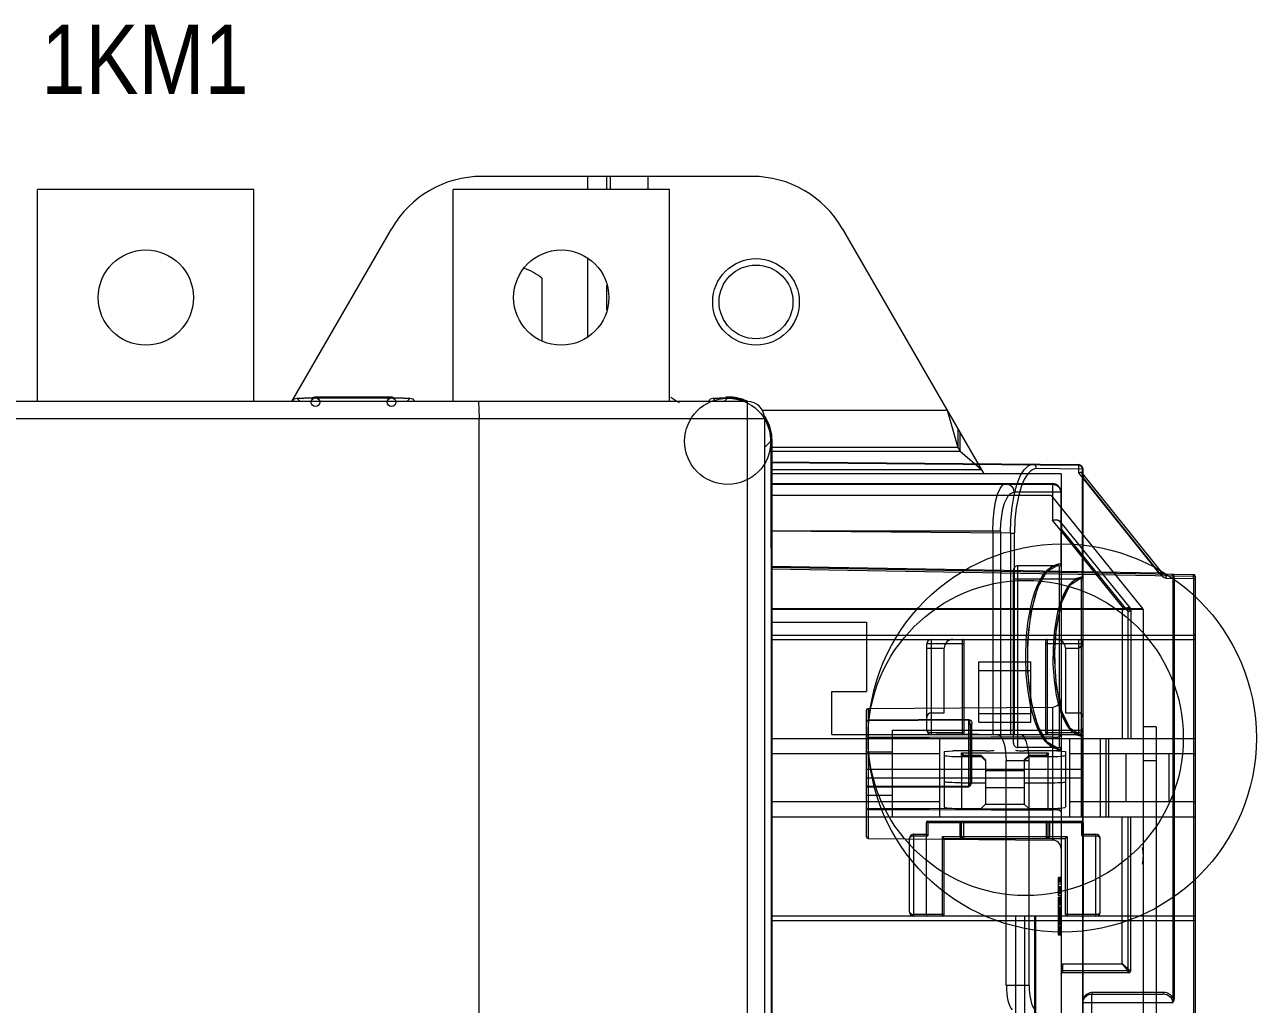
# Model space of a CAD drawing. Header units: millimetres. Extents: x -6000 to 26000, y -6000 to 26000.
# Drawn here: x 97.12 to 116.92, y -4458.34 to -4442.59 of the extents above; entities that cross this region are included whole.
import ezdxf

# ---------------------------------------------------------------- set-up
doc = ezdxf.new("R2010")
doc.units = ezdxf.units.MM
doc.header["$MEASUREMENT"] = 0
doc.layers.add('Чертеж и Рисунок_Ном._пера__1', color=7, linetype='Continuous', lineweight=15)
doc.layers.add('Чертеж и Рисунок_Ном._пера__7', color=7, linetype='Continuous', lineweight=15)
doc.styles.add('СГЕНЕРИР_СТИЛЬ_1', font='ARIALN.TTF')

msp = doc.modelspace()

# ---------------------------------------------------------------- linework, layer by layer
at = {"layer": 'Чертеж и Рисунок_Ном._пера__7', "color": 7, "linetype": 'Continuous', "lineweight": 15}
for p, q in [((108.814, -4445.034), (104.468, -4445.034)), ((106.174, -4445.243), (106.174, -4445.034)), ((106.475, -4445.034), (106.475, -4445.243)), ((106.535, -4445.243), (106.535, -4445.034)), ((107.137, -4445.034), (107.137, -4445.243)), ((100.808, -4445.243), (97.331, -4445.243)), ((97.331, -4448.651), (97.331, -4445.243)), ((100.808, -4448.651), (100.808, -4445.243)), ((107.485, -4445.243), (104.008, -4445.243)), ((104.008, -4448.651), (104.008, -4445.243)), ((107.485, -4448.651), (107.485, -4445.243)), ((101.416, -4448.651), (103.023, -4445.869)), ((110.26, -4445.869), (112.537, -4449.812)), ((106.174, -4447.605), (106.174, -4446.358)), ((105.433, -4446.669), (105.433, -4447.671)), ((106.475, -4446.78), (106.475, -4447.183)), ((108.737, -4448.651), (89.402, -4448.651)), ((101.551, -4448.651), (101.497, -4448.597)), ((103.208, -4448.597), (101.608, -4448.597)), ((103.034, -4448.581), (101.782, -4448.581)), ((101.796, -4448.595), (101.782, -4448.581)), ((103.02, -4448.595), (101.796, -4448.595)), ((103.034, -4448.581), (103.02, -4448.595)), ((103.319, -4448.597), (103.265, -4448.651)), ((108.237, -4448.651), (108.184, -4448.597)), ((108.42, -4448.597), (108.285, -4448.597)), ((108.42, -4448.597), (108.366, -4448.651)), ((108.389, -4448.581), (108.403, -4448.595)), ((108.438, -4448.581), (108.389, -4448.581)), ((108.389, -4448.581), (108.389, -4448.597)), ((108.43, -4448.595), (108.403, -4448.595)), ((108.438, -4448.581), (108.43, -4448.595)), ((108.737, -4470.489), (108.737, -4448.651)), ((108.97, -4448.79), (111.946, -4448.79)), ((111.946, -4448.79), (112.12, -4449.392)), ((109.015, -4448.929), (89.124, -4448.929)), ((104.425, -4470.211), (104.425, -4448.929)), ((109.015, -4448.929), (109.015, -4470.211)), ((112.12, -4449.091), (112.12, -4449.392)), ((109.015, -4449.392), (109.115, -4449.292)), ((109.115, -4449.292), (109.115, -4450.911)), ((109.125, -4449.29), (109.133, -4449.277)), ((109.125, -4449.29), (109.125, -4450.676)), ((109.133, -4449.277), (109.133, -4469.863)), ((112.155, -4449.452), (112.155, -4449.151)), ((112.12, -4449.392), (109.133, -4449.392)), ((109.133, -4449.452), (112.155, -4449.452)), ((112.12, -4449.392), (112.155, -4449.452)), ((112.155, -4449.452), (112.503, -4449.753)), ((109.119, -4449.624), (114.058, -4449.667)), ((109.119, -4449.624), (109.119, -4459.153)), ((109.119, -4449.635), (114.058, -4449.678)), ((114.058, -4449.678), (114.058, -4449.796)), ((112.503, -4449.753), (109.133, -4449.753)), ((113.779, -4449.812), (109.133, -4449.812)), ((114.123, -4449.737), (113.385, -4449.731)), ((113.779, -4449.812), (113.779, -4450.356)), ((114.058, -4449.796), (115.349, -4451.412)), ((114.123, -4451.476), (114.123, -4449.737)), ((114.123, -4449.737), (114.127, -4449.737)), ((114.125, -4449.813), (115.403, -4451.412)), ((114.127, -4449.737), (114.127, -4469.403)), ((114.127, -4449.875), (114.135, -4449.875)), ((115.398, -4451.456), (114.135, -4449.875)), ((114.135, -4458.246), (114.135, -4449.875)), ((109.119, -4449.972), (113.64, -4449.972)), ((109.119, -4449.982), (113.64, -4449.982)), ((113.779, -4450.111), (113.021, -4450.111)), ((113.64, -4449.972), (113.64, -4450.561)), ((113.778, -4451.272), (113.778, -4450.111)), ((113.622, -4450.161), (109.133, -4450.161)), ((113.622, -4450.161), (115.09, -4451.978)), ((113.779, -4450.356), (113.779, -4468.784)), ((109.115, -4450.676), (109.125, -4450.676)), ((114.782, -4451.976), (113.64, -4450.561)), ((113.772, -4450.591), (114.891, -4451.976)), ((109.115, -4450.814), (109.126, -4450.814)), ((112.807, -4450.737), (109.119, -4450.737)), ((112.967, -4450.77), (109.119, -4450.737)), ((112.683, -4450.737), (112.683, -4454.009)), ((112.807, -4450.737), (112.807, -4454.031)), ((112.967, -4450.77), (112.967, -4454.006)), ((112.967, -4450.77), (113.03, -4450.77)), ((113.03, -4454.006), (113.03, -4450.77)), ((113.787, -4450.709), (113.779, -4450.709)), ((113.787, -4450.709), (114.858, -4452.035)), ((113.787, -4457.803), (113.787, -4450.709)), ((113.084, -4454.215), (113.084, -4451.294)), ((113.708, -4451.294), (113.084, -4451.294)), ((113.752, -4454.209), (113.752, -4451.299)), ((113.778, -4451.272), (113.779, -4451.272)), ((115.349, -4451.412), (109.119, -4451.303)), ((109.119, -4451.314), (115.908, -4451.432)), ((109.119, -4451.342), (115.908, -4451.46)), ((113.014, -4454.145), (113.014, -4451.363)), ((115.474, -4451.493), (115.579, -4451.495)), ((115.579, -4458.246), (115.579, -4451.495)), ((115.599, -4458.246), (115.599, -4451.496)), ((115.908, -4451.502), (115.599, -4451.496)), ((115.908, -4451.46), (115.908, -4451.432)), ((115.908, -4451.502), (115.908, -4451.432)), ((115.908, -4451.46), (115.908, -4467.68)), ((115.935, -4451.46), (115.908, -4451.46)), ((115.935, -4451.46), (115.935, -4467.68)), ((113.014, -4451.502), (114.074, -4451.502)), ((114.099, -4451.505), (114.099, -4455.327)), ((115.908, -4451.502), (115.935, -4451.502)), ((109.133, -4451.978), (109.119, -4451.978)), ((109.119, -4451.996), (109.133, -4451.996)), ((109.133, -4451.978), (115.09, -4451.978)), ((115.096, -4451.996), (109.133, -4451.996)), ((114.76, -4451.978), (114.76, -4454.076)), ((114.858, -4454.076), (114.858, -4452.035)), ((114.899, -4452), (114.899, -4454.076)), ((115.096, -4451.996), (115.096, -4467.154)), ((109.119, -4452.198), (110.65, -4452.198)), ((110.65, -4452.198), (110.65, -4453.311)), ((109.119, -4452.406), (115.908, -4452.406)), ((109.119, -4452.476), (115.908, -4452.476)), ((111.693, -4452.476), (111.693, -4454.006)), ((112.194, -4454.006), (112.194, -4452.476)), ((113.557, -4452.476), (113.557, -4454.006)), ((114.058, -4452.476), (114.058, -4454.006)), ((111.623, -4453.936), (111.623, -4452.545)), ((112.221, -4452.545), (111.623, -4452.545)), ((111.623, -4452.615), (111.901, -4452.615)), ((111.901, -4453.658), (111.901, -4452.615)), ((112.221, -4453.978), (112.221, -4452.504)), ((113.529, -4452.504), (113.529, -4453.978)), ((114.127, -4452.545), (113.529, -4452.545)), ((113.849, -4452.615), (113.849, -4453.658)), ((113.849, -4452.615), (114.058, -4452.615)), ((114.127, -4452.544), (114.127, -4452.545)), ((114.127, -4452.545), (114.127, -4452.552)), ((112.458, -4453.806), (112.458, -4452.838)), ((112.458, -4452.838), (113.292, -4452.838)), ((113.292, -4453.806), (113.292, -4452.838)), ((112.458, -4452.974), (113.292, -4452.974)), ((110.093, -4454.006), (110.093, -4453.311)), ((110.093, -4453.311), (110.65, -4453.311)), ((115.096, -4453.449), (115.101, -4453.45)), ((115.101, -4454.423), (115.101, -4453.45)), ((110.65, -4455.648), (110.65, -4453.616)), ((110.677, -4453.588), (113.641, -4453.563)), ((110.677, -4453.588), (110.677, -4455.675)), ((111.693, -4453.658), (111.901, -4453.658)), ((112.458, -4453.669), (113.292, -4453.669)), ((113.641, -4453.563), (113.641, -4455.701)), ((113.849, -4453.658), (114.058, -4453.658)), ((112.291, -4453.764), (110.677, -4453.773)), ((112.291, -4453.777), (110.677, -4453.786)), ((112.291, -4453.777), (112.291, -4454.832)), ((112.319, -4453.855), (112.319, -4454.708)), ((112.346, -4454.708), (112.346, -4453.835)), ((112.458, -4453.806), (113.292, -4453.806)), ((110.093, -4454.006), (114.074, -4454.006)), ((110.65, -4454.069), (113.641, -4454.062)), ((111.067, -4455.327), (111.067, -4453.936)), ((111.067, -4453.936), (114.099, -4453.936)), ((112.221, -4453.978), (111.693, -4453.978)), ((114.058, -4453.978), (113.529, -4453.978)), ((114.123, -4454.032), (114.123, -4464.511)), ((115.309, -4453.881), (115.101, -4453.881)), ((115.309, -4453.881), (115.309, -4465.259)), ((115.908, -4454.076), (109.119, -4454.076)), ((111.832, -4455.327), (111.832, -4454.076)), ((111.901, -4454.28), (112.041, -4454.268)), ((112.562, -4454.268), (112.041, -4454.268)), ((113.708, -4454.215), (113.084, -4454.215)), ((113.71, -4454.268), (113.188, -4454.268)), ((113.71, -4454.268), (113.849, -4454.28)), ((113.778, -4454.237), (113.778, -4464.091)), ((113.779, -4454.237), (113.778, -4454.237)), ((113.918, -4455.327), (113.918, -4454.076)), ((114.405, -4454.076), (114.405, -4455.327)), ((114.504, -4455.327), (114.504, -4454.076)), ((114.544, -4455.327), (114.544, -4454.076)), ((111.832, -4454.317), (109.119, -4454.317)), ((110.65, -4454.284), (111.067, -4454.284)), ((111.901, -4454.28), (111.901, -4455.171)), ((112.18, -4454.343), (112.18, -4454.298)), ((112.18, -4454.298), (112.224, -4454.343)), ((112.18, -4454.298), (113.571, -4454.298)), ((112.493, -4454.343), (112.18, -4454.343)), ((112.18, -4454.361), (112.18, -4455.195)), ((112.18, -4454.361), (112.493, -4454.361)), ((112.493, -4454.361), (112.493, -4454.343)), ((112.493, -4454.343), (112.562, -4454.411)), ((112.562, -4454.43), (112.493, -4454.361)), ((112.562, -4454.411), (112.562, -4455.126)), ((112.899, -4458.04), (112.899, -4454.423)), ((112.899, -4454.423), (113.266, -4454.423)), ((113.188, -4454.411), (113.258, -4454.343)), ((113.258, -4454.361), (113.188, -4454.43)), ((113.188, -4454.411), (113.188, -4455.126)), ((113.258, -4454.343), (113.258, -4454.361)), ((113.571, -4454.343), (113.258, -4454.343)), ((113.258, -4454.361), (113.571, -4454.361)), ((113.266, -4458.04), (113.266, -4454.423)), ((113.526, -4454.343), (113.571, -4454.298)), ((113.571, -4454.298), (113.571, -4454.343)), ((113.571, -4455.195), (113.571, -4454.361)), ((113.849, -4454.28), (113.849, -4455.171)), ((115.908, -4454.317), (113.918, -4454.317)), ((114.823, -4455.087), (114.823, -4454.317)), ((115.096, -4454.423), (115.309, -4454.423)), ((115.518, -4455.087), (115.518, -4454.317)), ((110.65, -4454.562), (114.127, -4454.562)), ((112.562, -4454.581), (113.188, -4454.581)), ((110.65, -4454.702), (114.127, -4454.702)), ((110.677, -4454.833), (112.291, -4454.832)), ((110.677, -4454.847), (112.291, -4454.845)), ((112.18, -4454.779), (112.562, -4454.779)), ((112.319, -4454.702), (112.319, -4454.708)), ((112.562, -4454.859), (113.188, -4454.859)), ((113.188, -4454.779), (113.571, -4454.779)), ((110.65, -4454.98), (111.067, -4454.98)), ((111.832, -4455.087), (109.119, -4455.087)), ((113.641, -4455.203), (110.65, -4455.195)), ((112.18, -4455.195), (112.493, -4455.195)), ((112.562, -4455.126), (112.493, -4455.195)), ((113.192, -4455.129), (112.559, -4455.129)), ((113.258, -4455.195), (113.188, -4455.126)), ((113.258, -4455.195), (113.571, -4455.195)), ((115.908, -4455.087), (113.918, -4455.087)), ((109.119, -4455.327), (115.908, -4455.327)), ((111.609, -4455.425), (111.609, -4456.899)), ((114.141, -4455.425), (111.609, -4455.425)), ((111.637, -4455.397), (111.637, -4455.634)), ((111.637, -4455.397), (114.113, -4455.397)), ((112.152, -4455.425), (112.152, -4455.647)), ((112.18, -4455.647), (112.18, -4455.425)), ((112.208, -4455.397), (112.208, -4455.675)), ((113.543, -4455.675), (113.543, -4455.397)), ((113.571, -4455.647), (113.571, -4455.425)), ((113.599, -4455.647), (113.599, -4455.425)), ((114.113, -4455.634), (114.113, -4455.397)), ((114.141, -4456.899), (114.141, -4455.425)), ((114.76, -4457.692), (114.76, -4455.327)), ((114.858, -4457.803), (114.858, -4455.327)), ((114.899, -4457.803), (114.899, -4455.327)), ((111.356, -4455.638), (111.345, -4455.675)), ((111.382, -4455.614), (111.356, -4455.638)), ((111.415, -4455.606), (111.382, -4455.614)), ((111.415, -4456.927), (111.415, -4455.606)), ((111.415, -4455.606), (111.609, -4455.606)), ((111.415, -4455.634), (111.637, -4455.634)), ((111.637, -4455.634), (111.609, -4455.606)), ((111.874, -4456.927), (111.874, -4455.647)), ((111.874, -4455.647), (113.877, -4455.647)), ((111.901, -4455.675), (111.874, -4455.647)), ((113.849, -4455.675), (113.877, -4455.647)), ((113.877, -4455.647), (113.877, -4456.927)), ((114.141, -4455.606), (114.113, -4455.634)), ((114.113, -4455.634), (114.336, -4455.634)), ((114.141, -4455.606), (114.336, -4455.606)), ((114.336, -4456.927), (114.336, -4455.606)), ((110.677, -4455.675), (113.641, -4455.701)), ((111.345, -4456.858), (111.345, -4455.675)), ((111.901, -4456.899), (111.901, -4455.675)), ((111.901, -4455.675), (113.849, -4455.675)), ((113.849, -4456.899), (113.849, -4455.675)), ((114.405, -4456.858), (114.405, -4455.675)), ((113.738, -4456.591), (113.738, -4456.301)), ((113.779, -4456.301), (113.738, -4456.301)), ((113.779, -4456.316), (113.738, -4456.316)), ((113.779, -4456.337), (113.738, -4456.337)), ((113.779, -4456.345), (113.738, -4456.345)), ((113.779, -4456.352), (113.738, -4456.352)), ((113.779, -4456.359), (113.738, -4456.359)), ((113.779, -4456.374), (113.738, -4456.374)), ((113.779, -4456.381), (113.738, -4456.381)), ((113.779, -4456.41), (113.738, -4456.41)), ((113.779, -4456.453), (113.738, -4456.453)), ((113.779, -4456.475), (113.738, -4456.475)), ((113.779, -4456.482), (113.738, -4456.482)), ((113.779, -4456.49), (113.738, -4456.49)), ((113.779, -4456.504), (113.738, -4456.504)), ((113.779, -4456.519), (113.738, -4456.519)), ((113.779, -4456.526), (113.738, -4456.526)), ((113.779, -4456.548), (113.738, -4456.548)), ((113.779, -4456.562), (113.738, -4456.562)), ((113.779, -4456.591), (113.738, -4456.591)), ((113.738, -4456.91), (113.738, -4456.62)), ((113.779, -4456.62), (113.738, -4456.62)), ((113.779, -4456.627), (113.738, -4456.627)), ((113.779, -4456.634), (113.738, -4456.634)), ((113.779, -4456.649), (113.738, -4456.649)), ((113.779, -4456.656), (113.738, -4456.656)), ((113.779, -4456.663), (113.738, -4456.663)), ((113.779, -4456.671), (113.738, -4456.671)), ((113.779, -4456.678), (113.738, -4456.678)), ((113.779, -4456.685), (113.738, -4456.685)), ((113.779, -4456.692), (113.738, -4456.692)), ((113.779, -4456.7), (113.738, -4456.7)), ((113.779, -4456.707), (113.738, -4456.707)), ((113.779, -4456.714), (113.738, -4456.714)), ((113.779, -4456.721), (113.738, -4456.721)), ((113.779, -4456.736), (113.738, -4456.736)), ((113.779, -4456.743), (113.738, -4456.743)), ((113.779, -4456.75), (113.738, -4456.75)), ((113.779, -4456.779), (113.738, -4456.779)), ((113.779, -4456.787), (113.738, -4456.787)), ((113.779, -4456.794), (113.738, -4456.794)), ((113.779, -4456.808), (113.738, -4456.808)), ((113.779, -4456.816), (113.738, -4456.816)), ((113.779, -4456.823), (113.738, -4456.823)), ((113.779, -4456.83), (113.738, -4456.83)), ((113.779, -4456.837), (113.738, -4456.837)), ((113.779, -4456.845), (113.738, -4456.845)), ((115.908, -4456.927), (109.119, -4456.927)), ((109.119, -4456.997), (115.908, -4456.997)), ((111.901, -4456.899), (111.415, -4456.899)), ((113.048, -4456.927), (113.048, -4458.494)), ((113.195, -4458.494), (113.195, -4456.927)), ((113.355, -4458.668), (113.355, -4456.927)), ((113.362, -4458.827), (113.362, -4456.927)), ((113.369, -4456.927), (113.369, -4458.843)), ((113.779, -4456.852), (113.738, -4456.852)), ((113.779, -4456.859), (113.738, -4456.859)), ((113.779, -4456.866), (113.738, -4456.866)), ((113.779, -4456.874), (113.738, -4456.874)), ((113.779, -4456.881), (113.738, -4456.881)), ((113.779, -4456.895), (113.738, -4456.895)), ((113.779, -4456.903), (113.738, -4456.903)), ((113.779, -4456.91), (113.738, -4456.91)), ((113.738, -4457.229), (113.738, -4456.939)), ((113.779, -4456.939), (113.738, -4456.939)), ((113.779, -4456.946), (113.738, -4456.946)), ((113.779, -4456.953), (113.738, -4456.953)), ((113.779, -4456.968), (113.738, -4456.968)), ((113.779, -4456.975), (113.738, -4456.975)), ((113.779, -4456.982), (113.738, -4456.982)), ((113.779, -4456.989), (113.738, -4456.989)), ((113.779, -4457.004), (113.738, -4457.004)), ((113.779, -4457.011), (113.738, -4457.011)), ((113.779, -4457.018), (113.738, -4457.018)), ((113.779, -4457.026), (113.738, -4457.026)), ((113.779, -4457.033), (113.738, -4457.033)), ((113.779, -4457.04), (113.738, -4457.04)), ((114.336, -4456.899), (113.849, -4456.899)), ((113.779, -4457.055), (113.738, -4457.055)), ((113.779, -4457.062), (113.738, -4457.062)), ((113.779, -4457.069), (113.738, -4457.069)), ((113.779, -4457.098), (113.738, -4457.098)), ((113.779, -4457.105), (113.738, -4457.105)), ((113.779, -4457.113), (113.738, -4457.113)), ((113.779, -4457.127), (113.738, -4457.127)), ((113.779, -4457.134), (113.738, -4457.134)), ((113.779, -4457.142), (113.738, -4457.142)), ((113.779, -4457.149), (113.738, -4457.149)), ((113.779, -4457.156), (113.738, -4457.156)), ((113.779, -4457.163), (113.738, -4457.163)), ((113.779, -4457.171), (113.738, -4457.171)), ((113.779, -4457.178), (113.738, -4457.178)), ((113.779, -4457.185), (113.738, -4457.185)), ((113.779, -4457.192), (113.738, -4457.192)), ((113.779, -4457.2), (113.738, -4457.2)), ((113.779, -4457.214), (113.738, -4457.214)), ((113.779, -4457.221), (113.738, -4457.221)), ((113.779, -4457.229), (113.738, -4457.229)), ((114.899, -4457.803), (113.779, -4457.803)), ((113.807, -4457.831), (113.807, -4457.692)), ((113.807, -4457.692), (114.76, -4457.692)), ((113.807, -4457.831), (114.871, -4457.831)), ((113.266, -4458.04), (112.899, -4458.04)), ((114.266, -4458.179), (114.266, -4460.961)), ((114.266, -4458.179), (115.409, -4458.179)), ((115.429, -4458.151), (114.286, -4458.151)), ((114.127, -4458.246), (114.135, -4458.246)), ((115.576, -4458.318), (114.127, -4458.318)), ((115.579, -4458.246), (115.599, -4458.246)), ((115.581, -4458.295), (115.588, -4458.298))]:
    msp.add_line(p, q, dxfattribs=at)
at = {"layer": 'Чертеж и Рисунок_Ном._пера__7', "color": 7, "linetype": 'Continuous', "lineweight": 15, "flags": 128}
for points in [[(101.429, -4448.65), (101.454, -4448.611), (101.497, -4448.597)], [(101.782, -4448.581), (101.742, -4448.594)], [(103.034, -4448.581), (103.074, -4448.594)], [(103.319, -4448.597), (103.362, -4448.611), (103.387, -4448.65)], [(104.409, -4448.651), (104.414, -4448.663), (104.418, -4448.698), (104.42, -4448.732), (104.422, -4448.774), (104.424, -4448.822), (104.425, -4448.875), (104.425, -4448.929)], [(108.116, -4448.65), (108.141, -4448.611), (108.184, -4448.597)], [(112.967, -4450.77), (112.974, -4450.558), (112.994, -4450.349), (113.026, -4450.157), (113.069, -4449.991), (113.123, -4449.849), (113.183, -4449.748), (113.249, -4449.684), (113.32, -4449.661)], [(113.385, -4449.731), (113.381, -4449.705), (113.366, -4449.682), (113.344, -4449.666), (113.32, -4449.661)], [(114.058, -4449.667), (114.083, -4449.673), (114.104, -4449.688), (114.119, -4449.711), (114.123, -4449.737)], [(114.058, -4449.678), (114.084, -4449.682), (114.107, -4449.695), (114.122, -4449.714), (114.127, -4449.737)], [(113.385, -4449.731), (113.352, -4449.735), (113.318, -4449.749), (113.285, -4449.772), (113.253, -4449.804), (113.222, -4449.845), (113.193, -4449.896), (113.164, -4449.954), (113.138, -4450.021), (113.114, -4450.096), (113.093, -4450.178), (113.059, -4450.359), (113.046, -4450.458), (113.037, -4450.56), (113.03, -4450.77)], [(114.127, -4449.818), (114.121, -4449.802), (114.106, -4449.793), (114.096, -4449.791), (114.084, -4449.791), (114.058, -4449.796)], [(114.131, -4449.829), (114.126, -4449.814), (114.111, -4449.802), (114.088, -4449.795), (114.058, -4449.796)], [(114.127, -4449.818), (114.131, -4449.829)], [(114.131, -4449.829), (114.133, -4449.849), (114.135, -4449.875)], [(112.683, -4450.737), (112.688, -4450.57), (112.703, -4450.406), (112.727, -4450.264), (112.759, -4450.143), (112.798, -4450.05), (112.841, -4449.993), (112.889, -4449.972)], [(112.807, -4450.737), (112.812, -4450.611), (112.825, -4450.491), (112.845, -4450.382), (112.872, -4450.288), (112.905, -4450.212), (112.923, -4450.181), (112.941, -4450.156), (112.961, -4450.137), (112.98, -4450.123), (113.001, -4450.114), (113.021, -4450.111)], [(112.889, -4449.972), (112.937, -4449.982), (112.961, -4449.995), (112.982, -4450.013), (112.999, -4450.035), (113.012, -4450.06), (113.021, -4450.111)], [(113.778, -4450.111), (113.772, -4450.07), (113.753, -4450.032), (113.721, -4449.998), (113.683, -4449.979), (113.64, -4449.972)], [(113.64, -4449.982), (113.682, -4449.989), (113.721, -4450.006), (113.751, -4450.034), (113.772, -4450.07), (113.779, -4450.111)], [(113.64, -4450.561), (113.684, -4450.554), (113.723, -4450.556), (113.754, -4450.568), (113.773, -4450.587), (113.779, -4450.611)], [(113.784, -4450.623), (113.781, -4450.606), (113.772, -4450.591), (113.759, -4450.578), (113.74, -4450.568), (113.718, -4450.562), (113.694, -4450.558), (113.64, -4450.561)], [(113.784, -4450.623), (113.779, -4450.611)], [(113.784, -4450.623), (113.784, -4450.646), (113.786, -4450.676), (113.787, -4450.709)], [(109.133, -4451.954), (109.133, -4451.751), (109.132, -4451.555), (109.13, -4451.375), (109.129, -4451.292), (109.128, -4451.217), (109.127, -4451.148), (109.125, -4451.087), (109.124, -4451.034), (109.122, -4450.99), (109.12, -4450.956), (109.12, -4450.942), (109.119, -4450.931), (109.117, -4450.916)], [(113.708, -4454.215), (113.687, -4454.213), (113.665, -4454.209), (113.623, -4454.193), (113.573, -4454.16), (113.525, -4454.112), (113.479, -4454.051), (113.435, -4453.976), (113.394, -4453.889), (113.357, -4453.791), (113.324, -4453.684), (113.294, -4453.567), (113.248, -4453.314), (113.22, -4453.042), (113.21, -4452.761), (113.219, -4452.48), (113.246, -4452.208), (113.291, -4451.954), (113.32, -4451.836), (113.353, -4451.728), (113.39, -4451.629), (113.431, -4451.541), (113.474, -4451.464), (113.52, -4451.402), (113.568, -4451.352), (113.618, -4451.317), (113.663, -4451.3), (113.685, -4451.295), (113.708, -4451.294)], [(113.734, -4451.266), (113.625, -4451.302), (113.523, -4451.406), (113.433, -4451.568), (113.358, -4451.78), (113.297, -4452.041), (113.257, -4452.323), (113.238, -4452.627), (113.24, -4452.937), (113.262, -4453.23), (113.303, -4453.498), (113.362, -4453.744), (113.436, -4453.947), (113.525, -4454.105), (113.626, -4454.207), (113.734, -4454.243)], [(113.734, -4451.266), (113.732, -4451.277), (113.725, -4451.287), (113.714, -4451.293)], [(113.778, -4451.272), (113.763, -4451.268), (113.749, -4451.266), (113.734, -4451.266)], [(113.752, -4451.299), (113.766, -4451.294)], [(113.769, -4451.293), (113.758, -4451.298)], [(113.779, -4451.272), (113.776, -4451.285)], [(114.101, -4451.474), (114.01, -4451.504), (113.923, -4451.591), (113.844, -4451.73), (113.777, -4451.916), (113.725, -4452.143), (113.691, -4452.387), (113.674, -4452.645), (113.676, -4452.909), (113.695, -4453.16), (113.73, -4453.393), (113.782, -4453.608), (113.847, -4453.784), (113.923, -4453.919), (114.01, -4454.004), (114.101, -4454.034)], [(114.101, -4451.474), (114.097, -4451.49), (114.089, -4451.498), (114.078, -4451.502)], [(114.127, -4451.477), (114.125, -4451.487), (114.119, -4451.497), (114.11, -4451.503), (114.099, -4451.505)], [(114.123, -4451.476), (114.121, -4451.486), (114.116, -4451.496), (114.107, -4451.502)], [(115.401, -4451.41), (115.39, -4451.405), (115.377, -4451.404), (115.363, -4451.407), (115.349, -4451.412)], [(115.349, -4451.412), (115.367, -4451.417), (115.386, -4451.421), (115.426, -4451.424)], [(115.398, -4451.456), (115.404, -4451.444), (115.407, -4451.431), (115.406, -4451.419), (115.401, -4451.41)], [(115.398, -4451.456), (115.419, -4451.475), (115.444, -4451.488), (115.474, -4451.493)], [(115.474, -4451.493), (115.47, -4451.466), (115.465, -4451.453), (115.458, -4451.442), (115.442, -4451.428), (115.426, -4451.424)], [(115.579, -4451.495), (115.578, -4451.47), (115.575, -4451.448), (115.568, -4451.432), (115.56, -4451.426)], [(115.599, -4451.496), (115.597, -4451.471), (115.589, -4451.449), (115.577, -4451.433), (115.56, -4451.426)], [(115.579, -4451.495), (115.592, -4451.496)], [(114.074, -4451.502), (114.055, -4451.504), (114.036, -4451.507), (113.998, -4451.522), (113.952, -4451.554), (113.908, -4451.601), (113.866, -4451.661), (113.827, -4451.733), (113.791, -4451.817), (113.758, -4451.912), (113.729, -4452.014), (113.704, -4452.125), (113.668, -4452.364), (113.649, -4452.618), (113.648, -4452.876), (113.666, -4453.13), (113.702, -4453.37), (113.726, -4453.483), (113.754, -4453.586), (113.787, -4453.682), (113.823, -4453.766), (113.862, -4453.84), (113.903, -4453.901), (113.947, -4453.95), (113.993, -4453.983), (114.034, -4454), (114.054, -4454.005), (114.074, -4454.006)], [(114.76, -4451.978), (114.775, -4451.977)], [(114.782, -4451.976), (114.817, -4451.967), (114.848, -4451.964), (114.861, -4451.964), (114.873, -4451.966), (114.888, -4451.973), (114.894, -4451.985), (114.891, -4452), (114.879, -4452.017), (114.858, -4452.035)], [(114.788, -4451.993), (114.782, -4451.976)], [(114.858, -4452.035), (114.889, -4452.016), (114.899, -4452.002), (114.893, -4451.99), (114.866, -4451.985), (114.831, -4451.986), (114.788, -4451.993)], [(115.935, -4452.418), (115.921, -4452.408), (115.908, -4452.406)], [(115.935, -4452.487), (115.921, -4452.477), (115.908, -4452.476)], [(114.127, -4452.545), (114.123, -4452.569), (114.113, -4452.587), (114.098, -4452.602), (114.078, -4452.612), (114.058, -4452.615)], [(114.058, -4452.615), (114.074, -4452.598), (114.093, -4452.587), (114.11, -4452.579), (114.123, -4452.566), (114.127, -4452.545)], [(110.65, -4453.796), (110.653, -4453.785), (110.663, -4453.776), (110.677, -4453.773)], [(110.652, -4453.792), (110.667, -4453.787), (110.677, -4453.786)], [(112.291, -4453.764), (112.307, -4453.767), (112.323, -4453.775), (112.335, -4453.789), (112.34, -4453.798), (112.343, -4453.809), (112.346, -4453.821), (112.346, -4453.835)], [(112.319, -4453.855), (112.318, -4453.832), (112.314, -4453.809), (112.306, -4453.788), (112.3, -4453.781)], [(112.319, -4453.855), (112.326, -4453.842), (112.335, -4453.837), (112.346, -4453.835)], [(110.65, -4454.069), (110.663, -4454.056), (110.677, -4454.054)], [(113.641, -4454.047), (112.653, -4454.049), (111.665, -4454.052), (110.677, -4454.054)], [(111.693, -4453.978), (111.673, -4453.976), (111.662, -4453.974), (111.645, -4453.967), (111.633, -4453.958), (111.626, -4453.948), (111.623, -4453.936)], [(112.807, -4454.031), (112.789, -4454.02), (112.76, -4454.013), (112.724, -4454.01), (112.683, -4454.009)], [(113.779, -4454.017), (113.772, -4454.031), (113.752, -4454.043), (113.721, -4454.053), (113.682, -4454.059), (113.641, -4454.062)], [(113.641, -4454.047), (113.683, -4454.046), (113.721, -4454.041), (113.752, -4454.035), (113.772, -4454.026), (113.779, -4454.017)], [(114.127, -4453.936), (114.121, -4453.953), (114.105, -4453.967), (114.082, -4453.975), (114.058, -4453.978)], [(114.101, -4454.034), (114.099, -4454.023), (114.092, -4454.013), (114.081, -4454.007)], [(114.127, -4454.031), (114.125, -4454.021), (114.119, -4454.012), (114.11, -4454.006), (114.099, -4454.004)], [(114.123, -4454.032), (114.121, -4454.022), (114.116, -4454.013), (114.107, -4454.006)], [(115.935, -4454.068), (115.921, -4454.075), (115.908, -4454.076)], [(112.562, -4454.268), (112.615, -4454.267), (112.639, -4454.266), (112.661, -4454.264), (112.678, -4454.263), (112.691, -4454.26), (112.701, -4454.257)], [(113.049, -4454.256), (113.06, -4454.26), (113.073, -4454.263), (113.09, -4454.264), (113.111, -4454.266), (113.135, -4454.267), (113.188, -4454.268)], [(113.734, -4454.243), (113.73, -4454.227), (113.722, -4454.219), (113.711, -4454.215)], [(113.734, -4454.243), (113.749, -4454.242), (113.763, -4454.24), (113.778, -4454.237)], [(113.752, -4454.209), (113.762, -4454.211), (113.773, -4454.219)], [(113.777, -4454.229), (113.772, -4454.22), (113.761, -4454.211)], [(113.773, -4454.219), (113.778, -4454.23)], [(115.908, -4454.317), (115.921, -4454.316), (115.932, -4454.313)], [(110.677, -4454.833), (110.661, -4454.835), (110.65, -4454.841)], [(110.65, -4454.843), (110.663, -4454.846), (110.677, -4454.847)], [(112.18, -4454.779), (112.125, -4454.779), (112.073, -4454.779), (112.025, -4454.777), (111.983, -4454.776), (111.965, -4454.775), (111.948, -4454.774), (111.934, -4454.773), (111.923, -4454.772), (111.907, -4454.77)], [(112.291, -4454.845), (112.304, -4454.842), (112.315, -4454.833), (112.324, -4454.822), (112.329, -4454.813), (112.333, -4454.802), (112.338, -4454.788), (112.342, -4454.769), (112.345, -4454.744), (112.346, -4454.708)], [(112.319, -4454.708), (112.318, -4454.729), (112.318, -4454.746), (112.317, -4454.759), (112.315, -4454.772), (112.314, -4454.784), (112.311, -4454.8), (112.306, -4454.815), (112.298, -4454.829)], [(112.346, -4454.708), (112.336, -4454.708), (112.323, -4454.708)], [(113.571, -4454.779), (113.625, -4454.779), (113.677, -4454.779), (113.725, -4454.777), (113.767, -4454.776), (113.786, -4454.775), (113.802, -4454.774), (113.816, -4454.773), (113.828, -4454.772), (113.844, -4454.77)], [(110.677, -4455.21), (110.663, -4455.208), (110.653, -4455.203)], [(110.677, -4455.21), (111.665, -4455.212), (112.653, -4455.215), (113.641, -4455.217)], [(111.901, -4455.171), (111.923, -4455.18), (111.948, -4455.184), (111.983, -4455.188), (112.025, -4455.191), (112.073, -4455.193), (112.125, -4455.195), (112.18, -4455.195)], [(113.571, -4455.195), (113.625, -4455.195), (113.677, -4455.193), (113.725, -4455.191), (113.767, -4455.188), (113.802, -4455.184), (113.828, -4455.18), (113.844, -4455.176)], [(113.774, -4455.235), (113.757, -4455.223), (113.74, -4455.216), (113.73, -4455.213), (113.719, -4455.211), (113.695, -4455.206), (113.641, -4455.203)], [(113.779, -4455.247), (113.772, -4455.238), (113.752, -4455.229), (113.721, -4455.223), (113.683, -4455.218), (113.641, -4455.217)], [(113.779, -4455.247), (113.774, -4455.235)], [(115.908, -4455.087), (115.921, -4455.088), (115.932, -4455.09)], [(112.152, -4455.425), (112.159, -4455.411), (112.172, -4455.403), (112.193, -4455.398), (112.208, -4455.397)], [(113.543, -4455.397), (113.557, -4455.398), (113.569, -4455.4), (113.585, -4455.407), (113.597, -4455.417)], [(115.908, -4455.327), (115.921, -4455.328), (115.932, -4455.331)], [(111.345, -4455.675), (111.349, -4455.661), (111.359, -4455.65), (111.372, -4455.642), (111.387, -4455.637), (111.404, -4455.634), (111.415, -4455.634)], [(111.415, -4455.634), (111.402, -4455.634), (111.384, -4455.638), (111.369, -4455.644), (111.356, -4455.652), (111.348, -4455.663), (111.345, -4455.675)], [(112.208, -4455.675), (112.193, -4455.674), (112.182, -4455.672), (112.165, -4455.665), (112.154, -4455.655)], [(113.599, -4455.647), (113.591, -4455.661), (113.578, -4455.669), (113.557, -4455.674), (113.543, -4455.675)], [(114.336, -4455.634), (114.361, -4455.636), (114.384, -4455.645), (114.399, -4455.658), (114.405, -4455.675)], [(111.345, -4456.858), (111.351, -4456.874), (111.367, -4456.888), (111.39, -4456.897), (111.415, -4456.899)], [(114.405, -4456.858), (114.399, -4456.874), (114.384, -4456.888), (114.361, -4456.897), (114.336, -4456.899)], [(115.935, -4456.916), (115.921, -4456.926), (115.908, -4456.927)], [(115.935, -4456.985), (115.921, -4456.995), (115.908, -4456.997)], [(113.807, -4457.692), (113.793, -4457.725), (113.783, -4457.755), (113.779, -4457.784)], [(113.807, -4457.831), (113.796, -4457.827), (113.789, -4457.815), (113.787, -4457.803)], [(114.76, -4457.692), (114.807, -4457.73), (114.846, -4457.761), (114.875, -4457.785), (114.893, -4457.799)], [(114.76, -4457.692), (114.798, -4457.74), (114.828, -4457.777), (114.852, -4457.807), (114.867, -4457.826)], [(114.839, -4457.831), (114.849, -4457.828), (114.856, -4457.817), (114.858, -4457.803)], [(114.273, -4458.177), (114.281, -4458.169), (114.286, -4458.155)], [(115.576, -4458.318), (115.575, -4458.303), (115.57, -4458.282), (115.561, -4458.261), (115.547, -4458.24), (115.529, -4458.221), (115.506, -4458.205), (115.478, -4458.191), (115.446, -4458.182), (115.409, -4458.179)], [(115.429, -4458.151), (115.426, -4458.166), (115.416, -4458.177)], [(114.128, -4458.295), (114.127, -4458.318)], [(114.135, -4458.246), (114.133, -4458.258), (114.128, -4458.295)], [(115.581, -4458.295), (115.582, -4458.282), (115.579, -4458.246)]]:
    msp.add_lwpolyline(points, dxfattribs=at)
at = {"layer": 'Чертеж и Рисунок_Ном._пера__7', "color": 7, "linetype": 'Continuous', "lineweight": 15}
for points in [[(114.127, -4449.737), (114.117, -4449.702), (114.092, -4449.677), (114.058, -4449.667)], [(113.779, -4450.111), (113.759, -4450.039), (113.708, -4449.99), (113.64, -4449.972)], [(113.779, -4450.111), (113.761, -4450.042), (113.71, -4449.991), (113.64, -4449.972)], [(113.772, -4450.591), (113.778, -4450.6), (113.779, -4450.612)], [(113.708, -4454.215), (113.549, -4454.123), (113.406, -4453.865), (113.3, -4453.473), (113.245, -4453.002), (113.245, -4452.506), (113.3, -4452.035), (113.406, -4451.643), (113.549, -4451.385), (113.708, -4451.294)], [(115.425, -4451.424), (115.413, -4451.421), (115.403, -4451.412)], [(114.075, -4454.006), (113.924, -4453.908), (113.792, -4453.633), (113.705, -4453.226), (113.674, -4452.755), (113.704, -4452.283), (113.792, -4451.876), (113.924, -4451.6), (114.075, -4451.502)], [(114.899, -4451.999), (114.897, -4451.987), (114.891, -4451.976)], [(114.127, -4452.545), (114.124, -4452.524), (114.116, -4452.509), (114.097, -4452.489), (114.058, -4452.476)], [(111.623, -4453.936), (111.635, -4453.975), (111.663, -4453.999), (111.693, -4454.006)], [(114.058, -4454.006), (114.09, -4453.998), (114.116, -4453.974), (114.127, -4453.937)], [(112.18, -4455.425), (112.183, -4455.412), (112.19, -4455.403), (112.208, -4455.397)], [(113.543, -4455.397), (113.556, -4455.4), (113.564, -4455.407), (113.571, -4455.425)], [(112.208, -4455.675), (112.194, -4455.672), (112.186, -4455.665), (112.18, -4455.647)], [(113.571, -4455.647), (113.567, -4455.66), (113.561, -4455.669), (113.543, -4455.675)], [(114.405, -4455.675), (114.394, -4455.638), (114.368, -4455.614), (114.336, -4455.606)], [(114.405, -4455.675), (114.395, -4455.639), (114.369, -4455.614), (114.336, -4455.606)], [(111.345, -4456.858), (111.356, -4456.895), (111.382, -4456.919), (111.415, -4456.927)], [(111.345, -4456.858), (111.357, -4456.896), (111.385, -4456.92), (111.415, -4456.927)], [(114.336, -4456.927), (114.368, -4456.919), (114.394, -4456.895), (114.405, -4456.858)], [(114.336, -4456.927), (114.366, -4456.92), (114.394, -4456.896), (114.405, -4456.858)], [(113.779, -4457.859), (113.781, -4457.849), (113.79, -4457.837), (113.807, -4457.831)], [(114.127, -4458.318), (114.134, -4458.274), (114.155, -4458.234), (114.186, -4458.204), (114.224, -4458.186), (114.266, -4458.179)]]:
    msp.add_lwpolyline(points, dxfattribs=at)
for centre, radius in [((99.07, -4446.981), 0.765), ((105.746, -4446.981), 0.765), ((108.876, -4447.051), 0.696), ((108.876, -4447.051), 0.593), ((108.422, -4449.291), 0.693), ((113.797, -4454.061), 3.12), ((113.21, -4454.061), 2.533), ((113.749, -4454.238), 0.0293)]:
    msp.add_circle(centre, radius, dxfattribs=at)
for centre, radius, start, end in [((104.468, -4446.703), 1.669, 90, 150), ((108.814, -4446.703), 1.669, 30, 90), ((104.842, -4447.399), 0.939, 50.9772, 70.8377), ((108.111, -4447.816), 0.974, 231.7992, 240.9986), ((108.419, -4449.296), 0.7, 72.6878, 89.9524), ((108.438, -4449.276), 0.695, 67.4736, 90.003), ((108.438, -4449.277), 0.696, 64.3094, 67.4752), ((108.737, -4448.929), 0.278, 0, 90), ((108.438, -4449.277), 0.696, 31.4288, 34.2619), ((108.44, -4449.276), 0.693, 30.005, 31.428), ((108.42, -4449.292), 0.695, 359.9971, 29.997), ((108.438, -4449.277), 0.696, 359.9998, 29.9994), ((114.058, -4449.737), 0.0696, 0, 89.5), ((113.64, -4450.111), 0.139, 0, 90.0001), ((113.084, -4451.363), 0.0695, 90, 180.0002), ((113.708, -4451.468), 0.174, 75.3747, 89.9213), ((114.101, -4451.62), 0.146, 80.9981, 89.9352), ((115.908, -4451.46), 0.0278, 0, 89), ((114.074, -4451.65), 0.147, 81.1596, 89.9942), ((114.76, -4451.853), 0.143, 270.0862, 281.4272), ((115.068, -4451.996), 0.0278, 0, 38.9275), ((111.693, -4452.545), 0.0695, 90, 180), ((112.041, -4452.615), 0.139, 90, 180), ((112.194, -4452.504), 0.0278, 359.9999, 90), ((113.557, -4452.504), 0.0278, 90, 180.0001), ((113.71, -4452.615), 0.139, 0, 90), ((114.058, -4452.545), 0.0696, 0, 90), ((113.64, -4453.424), 0.139, 270.5, 0), ((110.677, -4453.616), 0.0278, 90.5, 180), ((111.693, -4453.728), 0.0696, 90, 180), ((114.058, -4453.728), 0.0696, 0, 90), ((112.705, -4453.78), 2.028, 179.8172, 180.1854), ((113.986, -4453.771), 1.695, 179.781, 180.2189), ((111.693, -4453.936), 0.0696, 180, 270), ((112.194, -4453.978), 0.0278, 270, 0), ((113.557, -4453.978), 0.0278, 180, 270), ((116.365, -4454.054), 2.723, 179.8489, 180.155), ((114.058, -4453.936), 0.0696, 270, 360), ((114.074, -4453.858), 0.148, 270.0303, 278.8119), ((114.099, -4453.909), 0.0278, 270, 359.9976), ((114.101, -4453.888), 0.146, 270.0706, 278.9965), ((113.084, -4454.145), 0.0696, 179.9998, 270), ((113.707, -4454.04), 0.175, 270.098, 284.6064), ((113.658, -4454.84), 2.981, 179.8693, 180.131), ((115.323, -4454.839), 3.031, 179.8714, 180.1288), ((113.391, -4455.203), 2.714, 179.8471, 180.1537), ((116.357, -4455.21), 2.716, 179.8487, 180.1513), ((111.637, -4455.425), 0.0278, 90, 180), ((112.208, -4455.425), 0.0278, 90, 180), ((113.543, -4455.425), 0.0278, 0, 90), ((114.099, -4455.355), 0.0278, 0.0024, 90), ((114.113, -4455.425), 0.0278, 0, 90), ((110.677, -4455.648), 0.0278, 180, 269.5), ((111.415, -4455.675), 0.0696, 90, 180), ((112.208, -4455.647), 0.0278, 180, 270), ((113.543, -4455.647), 0.0278, 270, 0), ((114.336, -4455.675), 0.0695, 0, 90), ((113.64, -4455.84), 0.139, 0, 89.5), ((114.503, -4455.953), 0.598, 346.9214, 12.846), ((111.415, -4456.858), 0.0696, 180, 270), ((111.637, -4456.899), 0.0278, 180, 270), ((111.874, -4456.899), 0.0278, 270, 0), ((113.877, -4456.899), 0.0278, 180, 270), ((114.113, -4456.899), 0.0278, 270, 0), ((114.336, -4456.858), 0.0696, 270, 0), ((113.807, -4457.859), 0.0278, 90, 180), ((114.871, -4457.803), 0.0278, 269.9978, 0), ((114.266, -4458.318), 0.139, 90, 180), ((114.286, -4458.318), 0.167, 89.996, 154.4798), ((115.429, -4458.318), 0.167, 25.5323, 89.9972), ((115.421, -4458.274), 0.161, 344.1814, 352.5053), ((115.472, -4458.244), 0.127, 324.6106, 334.9392), ((115.476, -4458.246), 0.123, 335.0265, 0.0637)]:
    msp.add_arc(centre, radius, start, end, dxfattribs=at)
for centre, major_axis, ratio, start_param, end_param in [((101.608, -4448.585), (0.696, 0), 0.017455, 4.552002, 4.712389), ((103.208, -4448.585), (0.695, 0), 0.017455, 4.712389, 4.872776), ((108.285, -4448.585), (0.695, 0), 0.017455, 4.56617, 4.712389), ((108.43, -4449.29), (0.358, 0.596), 0.999948, 0.085652, 0.540344), ((108.43, -4449.29), (0.358, 0.596), 0.999948, 5.25287, 5.81279), ((111.774, -4454.423), (7.963, 0), 0.052408, 1.456378, 1.570796), ((112.76, -4454.423), (0, 0.417), 0.334595, 4.712389, 5.93491), ((113.126, -4454.423), (0, 0.417), 0.334595, 4.712389, 6.283185), ((112.18, -4454.336), (0.278, 0), 0.087489, 3.141593, 4.712389), ((113.571, -4454.336), (0.278, 0), 0.087489, 4.712389, 6.283185), ((113.039, -4458.04), (0, 0.417), 0.334595, 1.570796, 2.792527), ((113.406, -4458.04), (0, 0.417), 0.334595, 1.570796, 2.792527)]:
    msp.add_ellipse(centre, major_axis=major_axis, ratio=ratio, start_param=start_param, end_param=end_param, dxfattribs=at)
for centre, major_axis in [((101.796, -4448.664), (-0.0492, 0.0492)), ((103.02, -4448.664), (0.0492, 0.0492))]:
    msp.add_ellipse(centre, major_axis=major_axis, ratio=0.999924, dxfattribs=at)

# ---------------------------------------------------------------- texts
at = {"layer": 'Чертеж и Рисунок_Ном._пера__1', "color": 7, "linetype": 'Continuous', "lineweight": 15, "insert": (97.392, -4443.707), "char_height": 1.1128, "attachment_point": 7, "style": 'СГЕНЕРИР_СТИЛЬ_1'}
msp.add_mtext('\\A1;{\\pql;\\fArial Narrow|b0|i0|c204|p34;1KM1}', dxfattribs=at)

doc.saveas('drawing.dxf')
